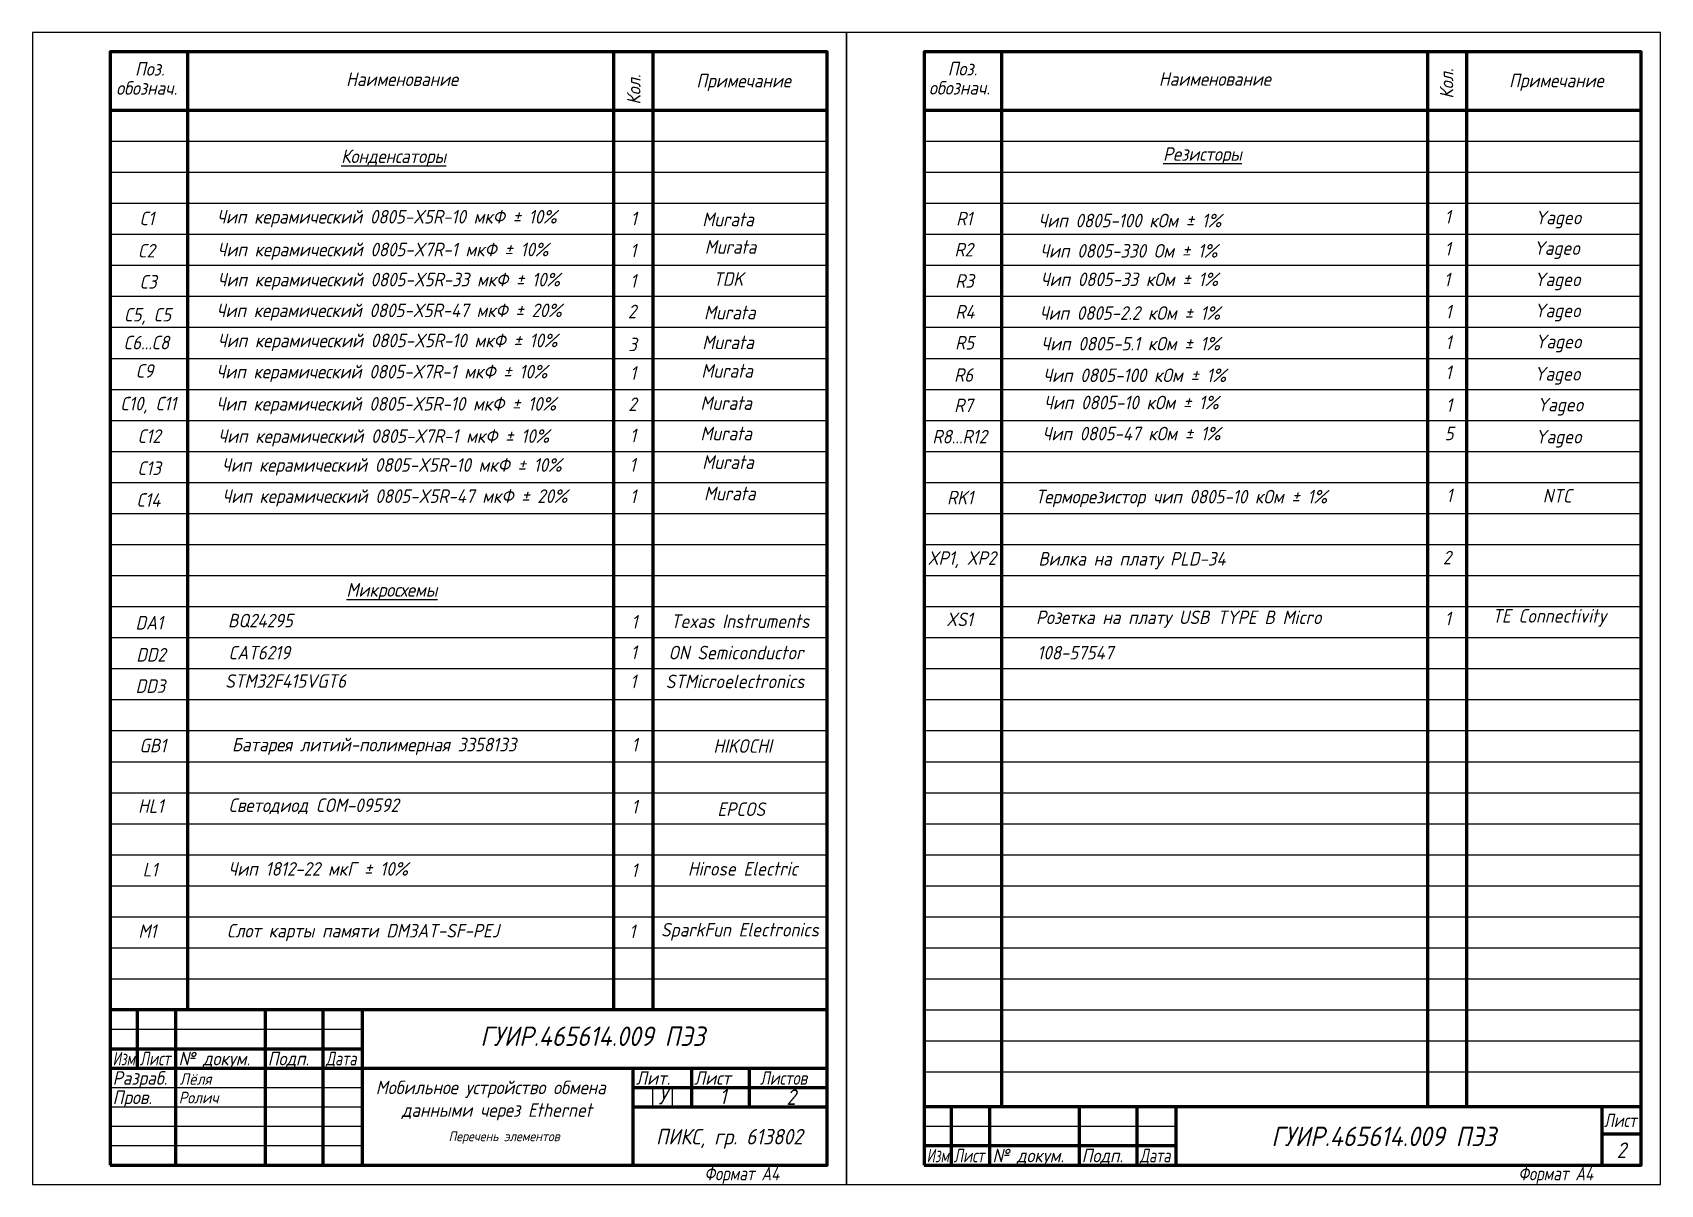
# Model space of a CAD drawing. Header units: millimetres. Extents: x 0 to 420, y 0 to 297.
import ezdxf

# ---------------------------------------------------------------- set-up
doc = ezdxf.new("R2010")
doc.units = ezdxf.units.MM
doc.header["$LTSCALE"] = 0.5
doc.layers.get('Defpoints').update_dxf_attribs({"color": 5})
doc.styles.get("Standard").update_dxf_attribs({"font": 'isocpeui.ttf', "width": 0.9})

msp = doc.modelspace()

# ---------------------------------------------------------------- linework, layer by layer
at = {"color": 7, "linetype": 'Continuous', "lineweight": -3}
for p, q in [((20, 292), (20, 277)), ((173, 292), (183, 292)), ((20, 277), (205, 277)), ((20, 269), (205, 269)), ((230, 269), (415, 269)), ((20, 261), (205, 261)), ((230, 261), (415, 261)), ((20, 253), (205, 253)), ((230, 253), (415, 253)), ((20, 245), (205, 245)), ((230, 245), (415, 245)), ((20, 237), (205, 237)), ((230, 237), (415, 237)), ((20, 229), (205, 229)), ((230, 229), (415, 229)), ((20, 221), (205, 221)), ((230, 221), (415, 221)), ((20, 213), (205, 213)), ((230, 213), (415, 213)), ((20, 205), (205, 205)), ((230, 205), (415, 205)), ((20, 197), (205, 197)), ((230, 197), (415, 197)), ((20, 189), (205, 189)), ((230, 189), (415, 189)), ((20, 181), (205, 181)), ((230, 181), (415, 181)), ((20, 173), (205, 173)), ((230, 173), (415, 173)), ((20, 165), (205, 165)), ((230, 165), (415, 165)), ((20, 157), (205, 157)), ((230, 157), (415, 157)), ((20, 149), (205, 149)), ((230, 149), (415, 149)), ((20, 141), (205, 141)), ((230, 141), (415, 141)), ((20, 133), (205, 133)), ((230, 133), (415, 133)), ((20, 125), (205, 125)), ((230, 125), (415, 125)), ((20, 117), (205, 117)), ((230, 117), (415, 117)), ((20, 109), (205, 109)), ((230, 109), (415, 109)), ((20, 101), (205, 101)), ((230, 101), (415, 101)), ((20, 93), (205, 93)), ((230, 93), (415, 93)), ((20, 85), (205, 85)), ((230, 85), (415, 85)), ((20, 77), (205, 77)), ((230, 77), (415, 77)), ((20, 69), (205, 69)), ((230, 69), (415, 69)), ((20, 61), (205, 61)), ((230, 61), (415, 61)), ((20, 53), (205, 53)), ((230, 53), (415, 53)), ((230, 45), (415, 45)), ((20, 40), (85, 40)), ((20, 35), (85, 35)), ((230, 37), (415, 37)), ((20, 30), (85, 30)), ((155, 30), (155, 25)), ((230, 29), (415, 29)), ((20, 25), (85, 25)), ((160, 20), (160, 25)), ((165, 25), (165, 20)), ((20, 20), (85, 20)), ((20, 15), (85, 15)), ((230, 15), (295, 15)), ((20, 10), (85, 10)), ((20, 5), (205, 5)), ((155, 5), (205, 5))]:
    msp.add_line(p, q, dxfattribs=at)
at = {"color": 7, "linetype": 'Continuous', "lineweight": 60}
for p, q in [((40, 292), (40, 45)), ((150, 45), (150, 292)), ((160, 292), (160, 45)), ((250, 292), (250, 20)), ((360, 20), (360, 292)), ((370, 292), (370, 20)), ((20, 277), (205, 277)), ((230, 277), (415, 277)), ((205, 45), (20, 45)), ((27, 45), (27, 30)), ((37, 5), (37, 45)), ((60, 45), (60, 5)), ((75, 5), (75, 45)), ((85, 45), (85, 5)), ((20, 35), (85, 35)), ((20, 30), (85, 30)), ((85, 30), (205, 30)), ((155, 5), (155, 30)), ((170, 30), (170, 20)), ((185, 20), (185, 30)), ((155, 25), (205, 25)), ((155, 20), (205, 20)), ((415, 20), (230, 20)), ((237, 20), (237, 5)), ((247, 5), (247, 20)), ((270, 20), (270, 5)), ((285, 5), (285, 20)), ((295, 20), (295, 5)), ((405, 5), (405, 20)), ((415, 13), (405, 13)), ((230, 10), (295, 10)), ((365, 5), (415, 5))]:
    msp.add_line(p, q, dxfattribs=at)
at = {"color": 7, "linetype": 'Continuous'}
for p, q in [((230, 292), (230, 277)), ((250, 292), (320, 292)), ((383, 292), (393, 292)), ((230, 10), (295, 10)), ((230, 5), (415, 5))]:
    msp.add_line(p, q, dxfattribs=at)
at = {"color": 7, "linetype": 'Continuous', "lineweight": 60}
for points in [[(20, 5), (205, 5), (205, 292), (20, 292)], [(230, 5), (415, 5), (415, 292), (230, 292)]]:
    msp.add_lwpolyline(points, close=True, dxfattribs=at)
at = {"layer": 'Defpoints'}
for points in [[(0, 0), (210, 0), (210, 297), (0, 297)], [(210, 0), (420, 0), (420, 297), (210, 297)]]:
    msp.add_lwpolyline(points, close=True, dxfattribs=at)

# ---------------------------------------------------------------- texts
at = {"color": 7, "linetype": 'Continuous', "lineweight": -3}
for s, width, p in [('Поз.', 0.9, (26.44, 285.89)), ('Наименование', 0.9, (80.9, 283.22)), ('Примечание', 0.9, (171.26, 282.85)), ('Поз.', 0.9, (236.12, 285.94)), ('Наименование', 0.9, (290.59, 283.27)), ('Примечание', 0.9, (380.95, 282.9)), ('обознач.', 0.9, (21.59, 280.96)), ('обознач.', 0.9, (231.28, 281.01)), ('Изм.', 0.7, (20.67, 30.7)), ('Лист', 0.75, (27.67, 30.7)), ('Подп.', 0.9, (60.67, 30.7)), ('Дата', 0.75, (75.67, 30.7)), ('Разраб.', 0.9, (20.67, 25.7)), ('Лит.', 0.9, (155.67, 25.7)), ('Лист', 0.9, (170.67, 25.7)), ('Листов', 0.8, (187.67, 25.7)), ('Пров.', 0.9, (20.67, 20.7)), ('Формат А4', 0.8, (173.35, 1.05))]:
    msp.add_text(s, height=3.5, dxfattribs=dict(at, width=width)).set_placement(p)
at = {"color": 7, "linetype": 'Continuous', "lineweight": -3, "width": 0.9}
for p in [(156.87, 278.42), (366.56, 279.97)]:
    msp.add_text('Кол.', height=3.5, rotation=90, dxfattribs=at).set_placement(p)
at = {"color": 7, "linetype": 'Continuous', "lineweight": 60, "width": 0.9}
msp.add_text('№ докум.', height=3.5, dxfattribs=at).set_placement((37.67, 30.7))
at = {"color": 7, "linetype": 'Continuous'}
for s, width, p in [('Лист', 0.8, (405.42, 14.77)), ('Изм.', 0.7, (230.67, 5.7)), ('Лист', 0.75, (237.67, 5.7)), ('№ докум.', 0.9, (247.67, 5.7)), ('Подп.', 0.9, (270.67, 5.7)), ('Дата', 0.75, (285.67, 5.7)), ('Формат А4', 0.8, (383.35, 1.05))]:
    msp.add_text(s, height=3.5, dxfattribs=dict(at, width=width)).set_placement(p)
at = {"char_height": 3.5, "attachment_point": 1}
for s, width, gutter_width, insert in [('{\\fISOCPEUR|b0|i1|c204|p34;\\LКонденсаторы}', 72.5946, 12.5, (79.63, 266.86)), ('{\\fISOCPEUR|b0|i1|c204|p34;\\LРезисторы}', 72.5946, 12.5, (291.67, 267.43)), ('{\\fISOCPEUR|b0|i1|c204|p34;\\LМикросхемы}', 72.5946, 12.5, (80.98, 155.05)), ('\\pi0.54767;Мобильное устройство обмена \\P\\pi7.239;данными через Ethernet', 63.5942, 50, (88, 26.76))]:
    msp.add_mtext_dynamic_manual_height_columns(s, width=width, gutter_width=gutter_width, heights=[0], dxfattribs=dict(at, insert=insert))
for s, insert, width in [('{\\fISOCPEUR|b0|i1|c0|p34;C1}', (27.57, 250.83), 21.3219), ('{\\fISOCPEUR|b0|i1|c0|p34;1}', (154.35, 250.82), 2.3478), ('{\\fISOCPEUR|b0|i1|c0|p34;R1}', (238.31, 250.79), 21.3219), ('{\\fISOCPEUR|b0|i1|c0|p34;1}', (364.35, 251.23), 2.3478), ('C2', (27.15, 242.51), 21.3219), ('{\\fISOCPEUR|b0|i1|c0|p34;1}', (154.2, 242.55), 2.3478), ('R2', (237.87, 242.78), 21.3219), ('{\\fISOCPEUR|b0|i1|c0|p34;1}', (364.35, 242.98), 2.3478), ('C3', (27.57, 234.48), 21.3219), ('{\\fISOCPEUR|b0|i1|c0|p34;1}', (154.2, 234.72), 2.3478), ('R3', (238.06, 234.71), 21.3219), ('{\\fISOCPEUR|b0|i1|c0|p34;1}', (364.17, 235.07), 2.3478), ('2', (153.61, 226.83), 2.3478), ('{\\fISOCPEUR|b0|i1|c0|p34;1}', (364.53, 226.81), 2.3478), ('C5, C5', (23.56, 226.01), 21.3219), ('R4', (238.07, 226.75), 21.3219), ('C6...С8', (23.44, 218.82), 21.3219), ('R5', (238.03, 218.78), 21.3219), ('{\\fISOCPEUR|b0|i1|c0|p34;1}', (364.53, 218.91), 2.3478), ('3', (153.71, 218.35), 2.3478), ('C9', (26.58, 211.5), 21.3219), ('{\\fISOCPEUR|b0|i1|c0|p34;1}', (154.17, 210.97), 2.3478), ('R6', (237.77, 210.46), 21.3219), ('{\\fISOCPEUR|b0|i1|c0|p34;1}', (364.53, 211.17), 2.3478), ('C10, C11', (22.6, 203.07), 21.3219), ('2', (153.71, 202.91), 2.3478), ('R7', (237.79, 202.64), 21.3219), ('{\\fISOCPEUR|b0|i1|c0|p34;1}', (364.7, 202.69), 2.3478), ('C12', (27.06, 194.68), 21.3219), ('{\\fISOCPEUR|b0|i1|c0|p34;1}', (154.17, 194.86), 2.3478), ('R8...R12', (232.16, 194.57), 21.3219), ('5', (364.35, 195.39), 2.3478), ('C13', (27.05, 186.43), 21.3219), ('{\\fISOCPEUR|b0|i1|c0|p34;1}', (154.02, 187.29), 2.3478), ('C14', (26.77, 178.23), 21.3219), ('{\\fISOCPEUR|b0|i1|c0|p34;1}', (154.17, 179.16), 2.3478), ('RK1', (235.95, 178.85), 21.3219), ('{\\fISOCPEUR|b0|i1|c0|p34;1}', (364.75, 179.41), 2.3478), ('XP1, XP2', (230.92, 163.25), 21.3219), ('Вилка на плату PLD-34', (259.5, 163.07), 74.4497), ('2', (363.86, 163.38), 1.1357), ('BQ24295', (50.42, 147.13), 21.3219), ('XS1', (235.71, 147.44), 21.3219), ('Розетка на плату USB TYPE B Micro', (258.88, 147.97), 94.1837), ('{\\fISOCPEUR|b0|i1|c0|p34;1}', (364.37, 147.67), 2.3478), ('{\\fISOCPEUR|b0|i1|c0|p34;DA1}', (26.56, 146.58), 21.3219), ('{\\fISOCPEUR|b0|i1|c0|p34;1}', (154.5, 146.8), 2.3478), ('CAT6219', (50.54, 138.86), 21.3219), ('{\\fISOCPEUR|b0|i1|c0|p34;1}', (154.35, 138.97), 2.3478), ('108-57547', (259.22, 138.86), 20.722), ('{\\fISOCPEUR|b0|i1|c0|p34;DD2}', (26.77, 138.32), 21.3219), ('{\\fISOCPEUR|b0|i1|c0|p34;DD3}', (26.58, 130.25), 21.3219), ('STM32F415VGT6', (49.69, 131.55), 21.3219), ('{\\fISOCPEUR|b0|i1|c0|p34;1}', (154.2, 131.43), 2.3478), ('{\\fISOCPEUR|b0|i1|c0|p34;GB1}', (27.57, 114.91), 21.3219), ('{\\fISOCPEUR|b0|i1|c204|p34;Батарея литий-полимерная\\fISOCPEUR|b0|i1|c0|p34; 3358133}', (51.43, 115.16), 85.3156), ('{\\fISOCPEUR|b0|i1|c0|p34;1}', (154.56, 115.13), 2.3478), ('HL1', (27.24, 99.31), 21.3219), ('Светодиод COM-09592', (50.61, 99.52), 85.3156), ('{\\fISOCPEUR|b0|i1|c0|p34;1}', (154.56, 99.17), 2.3478), ('{\\fISOCPEUR|b0|i1|c0|p34;EPCOS}', (176.69, 98.5), 21.3219), ('{\\fISOCPEUR|b0|i1|c0|p34;L1}', (28.41, 82.9), 21.3219), ('Чип 1812-22 мкГ %%P 10%', (50.5, 83.11), 70.7348), ('1', (154.47, 82.76), 2.3478), ('Hirose Electric', (169.1, 83.13), 32.4155), ('SparkFun Electronics', (162.13, 67.42), 42.5001), ('M1', (27.3, 67.05), 21.3219), ('Слот карты памяти DM3AT-SF-PEJ', (50.17, 67.17), 77.9636), ('1', (153.95, 66.99), 2.3478)]:
    msp.add_mtext(s, dxfattribs=dict(at, insert=insert, width=width))
at = {"lineweight": 60, "char_height": 3.5, "attachment_point": 1}
for s, insert in [('{\\fISOCPEUR|b0|i1|c204|p34;Чип керамический\\fISOCPEUR|b0|i1|c0|p34; 0805-X5R-10 \\fISOCPEUR|b0|i1|c204|p34;мкФ\\fISOCPEUR|b0|i1|c0|p34; %%P 10%}', (47.57, 251.26)), ('Чип 0805-100 кОм %%P 1%', (259.49, 250.28)), ('{\\fISOCPEUR|b0|i1|c204|p34;Чип керамический\\fISOCPEUR|b0|i1|c0|p34; 0805-X7R-1 \\fISOCPEUR|b0|i1|c204|p34;мкФ\\fISOCPEUR|b0|i1|c0|p34; %%P \\fISOCPEUR|b0|i1|c204|p34;10\\fISOCPEUR|b0|i1|c0|p34;%}', (47.7, 242.81)), ('Чип 0805-330 Ом %%P 1%', (259.94, 242.47)), ('{\\fISOCPEUR|b0|i1|c204|p34;Чип керамический\\fISOCPEUR|b0|i1|c0|p34; 0805-X5R-33 \\fISOCPEUR|b0|i1|c204|p34;мкФ\\fISOCPEUR|b0|i1|c0|p34; %%P 10%}', (47.73, 235.06)), ('Чип 0805-33 кОм %%P 1%', (260.08, 235.12)), ('{\\fISOCPEUR|b0|i1|c204|p34;Чип керамический\\fISOCPEUR|b0|i1|c0|p34; 0805-X5R-47 \\fISOCPEUR|b0|i1|c204|p34;мкФ\\fISOCPEUR|b0|i1|c0|p34; %%P \\fISOCPEUR|b0|i1|c204|p34;20\\fISOCPEUR|b0|i1|c0|p34;%}', (47.46, 227.12)), ('Чип 0805-2.2 кОм %%P 1%', (259.82, 226.43)), ('{\\fISOCPEUR|b0|i1|c204|p34;Чип керамический\\fISOCPEUR|b0|i1|c0|p34; 0805-X5R-10 \\fISOCPEUR|b0|i1|c204|p34;мкФ\\fISOCPEUR|b0|i1|c0|p34; %%P 10%}', (47.78, 219.36)), ('Чип 0805-5.1 кОм %%P 1%', (260.22, 218.53)), ('{\\fISOCPEUR|b0|i1|c204|p34;Чип керамический\\fISOCPEUR|b0|i1|c0|p34; 0805-X7R-1 \\fISOCPEUR|b0|i1|c204|p34;мкФ\\fISOCPEUR|b0|i1|c0|p34; %%P \\fISOCPEUR|b0|i1|c204|p34;10\\fISOCPEUR|b0|i1|c0|p34;%}', (47.4, 211.33)), ('Чип 0805-100 кОм %%P 1%', (260.71, 210.38)), ('{\\fISOCPEUR|b0|i1|c204|p34;Чип керамический\\fISOCPEUR|b0|i1|c0|p34; 0805-X5R-10 \\fISOCPEUR|b0|i1|c204|p34;мкФ\\fISOCPEUR|b0|i1|c0|p34; %%P 10%}', (47.4, 203.02)), ('Чип 0805-10 кОм %%P 1%', (260.93, 203.36)), ('{\\fISOCPEUR|b0|i1|c204|p34;Чип керамический\\fISOCPEUR|b0|i1|c0|p34; 0805-X7R-1 \\fISOCPEUR|b0|i1|c204|p34;мкФ\\fISOCPEUR|b0|i1|c0|p34; %%P \\fISOCPEUR|b0|i1|c204|p34;10\\fISOCPEUR|b0|i1|c0|p34;%}', (47.88, 194.7)), ('Чип 0805-47 кОм %%P 1%', (260.56, 195.35)), ('{\\fISOCPEUR|b0|i1|c204|p34;Чип керамический\\fISOCPEUR|b0|i1|c0|p34; 0805-X5R-10 \\fISOCPEUR|b0|i1|c204|p34;мкФ\\fISOCPEUR|b0|i1|c0|p34; %%P 10%}', (48.84, 187.26)), ('{\\fISOCPEUR|b0|i1|c204|p34;Чип керамический\\fISOCPEUR|b0|i1|c0|p34; 0805-X5R-47 \\fISOCPEUR|b0|i1|c204|p34;мкФ\\fISOCPEUR|b0|i1|c0|p34; %%P \\fISOCPEUR|b0|i1|c204|p34;20\\fISOCPEUR|b0|i1|c0|p34;%}', (48.95, 179.22)), ('Терморезистор чип 0805-10 кОм %%P 1%', (258.82, 179.09))]:
    msp.add_mtext_dynamic_manual_height_columns(s, width=161.9787, gutter_width=12.5, heights=[0], dxfattribs=dict(at, insert=insert))
for s, insert, width in [('{\\fISOCPEUR|b0|i1|c0|p34;Murata}', (172.8, 250.57), 20.5208), ('{\\fISOCPEUR|b0|i1|c0|p34;Yageo}', (387.69, 251.06), 20.5208), ('{\\fISOCPEUR|b0|i1|c0|p34;Murata}', (173.45, 243.48), 20.5208), ('{\\fISOCPEUR|b0|i1|c0|p34;Yageo}', (387.32, 243.19), 20.5208), ('{\\fISOCPEUR|b0|i1|c0|p34;TDK}', (175.59, 235.2), 20.5208), ('{\\fISOCPEUR|b0|i1|c0|p34;Yageo}', (387.5, 235.12), 20.5208), ('{\\fISOCPEUR|b0|i1|c0|p34;Yageo}', (387.5, 227.1), 20.5208), ('{\\fISOCPEUR|b0|i1|c0|p34;Murata}', (173.25, 226.57), 20.5208), ('{\\fISOCPEUR|b0|i1|c0|p34;Murata}', (172.8, 218.87), 20.5208), ('{\\fISOCPEUR|b0|i1|c0|p34;Yageo}', (387.74, 219.09), 20.5208), ('{\\fISOCPEUR|b0|i1|c0|p34;Murata}', (172.56, 211.53), 20.5208), ('{\\fISOCPEUR|b0|i1|c0|p34;Yageo}', (387.48, 210.77), 20.5208), ('{\\fISOCPEUR|b0|i1|c0|p34;Murata}', (172.32, 203.22), 20.5208), ('{\\fISOCPEUR|b0|i1|c0|p34;Yageo}', (388.19, 202.82), 20.5208), ('{\\fISOCPEUR|b0|i1|c0|p34;Murata}', (172.32, 195.37), 20.5208), ('{\\fISOCPEUR|b0|i1|c0|p34;Yageo}', (387.77, 194.57), 20.5208), ('{\\fISOCPEUR|b0|i1|c0|p34;Murata}', (172.79, 187.99), 20.5208), ('{\\fISOCPEUR|b0|i1|c0|p34;Murata}', (173.25, 179.91), 20.5208), ('NTC', (389.64, 179.31), 20.5208), ('TE Connectivity', (376.61, 148.35), 33.8797), ('{\\fISOCPEUR|b0|i1|c0|p34;Texas Instruments}', (164.66, 146.98), 48.5004), ('ON Semiconductor', (164.07, 138.88), 48.5004), ('STMicroelectronics', (163.34, 131.45), 48.5004), ('{\\fISOCPEUR|b0|i1|c0|p34;HIKOCHI}', (175.67, 114.79), 20.5208)]:
    msp.add_mtext(s, dxfattribs=dict(at, insert=insert, width=width))
at = {"color": 0, "linetype": 'ByBlock', "lineweight": -2, "ltscale": 5}
for s, width, gutter_width, insert, char_height, attachment_point in [('ГУИР.465614.009 ПЭ3', 96.4839, 1, (115.53, 40.71), 5, 1), ('Лёля', 10.4749, 15, (37.92, 28.68), 3, 1), ('Ролич', 19.4045, 15, (37.72, 23.9), 3, 1), ('У', 6.4314, 15, (161.5, 24.65), 4, 1), ('1', 6.4314, 15, (177.25, 24.7), 4, 1), ('2', 6.4314, 15, (194.5, 24.52), 4, 1), ('Перечень элементов', 71.4423, 1, (121.68, 12.06), 2.5, 5), ('ПИКС, гр. 613802', 50.7173, 1, (160.85, 14.31), 4, 1), ('ГУИР.465614.009 ПЭ3', 96.4839, 1, (319.61, 14.88), 5, 1), ('2', 6.4314, 15, (408.71, 10.82), 4, 1)]:
    msp.add_mtext_dynamic_manual_height_columns(s, width=width, gutter_width=gutter_width, heights=[0], dxfattribs=dict(at, insert=insert, char_height=char_height, attachment_point=attachment_point))

doc.saveas('drawing.dxf')
